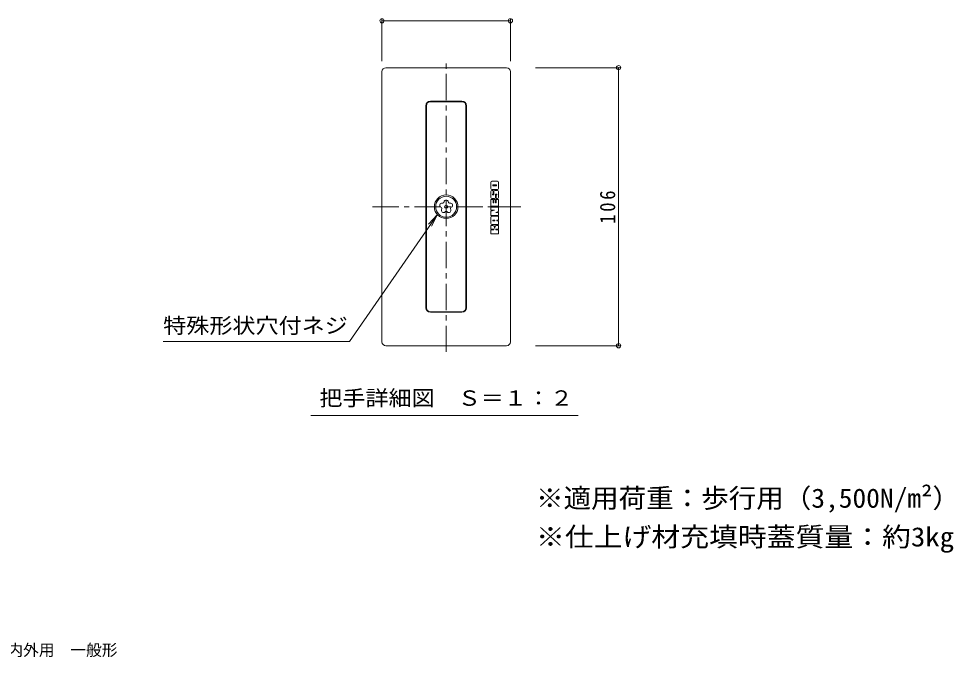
# Model space of a CAD drawing. Units: millimetres at full size; details may follow other scales. Extents: x -369 to 356, y -273 to 262.
# Drawn here: x -18.8 to 337.8, y -265.2 to -21.7 of the extents above; entities that cross this region are included whole.
import ezdxf
from ezdxf.enums import TextEntityAlignment as Align

# ---------------------------------------------------------------- set-up
doc = ezdxf.new("R2010")
doc.units = ezdxf.units.MM
doc.header["$LTSCALE"] = 2
doc.header["$PDMODE"] = 32
doc.header["$PDSIZE"] = 1.6
doc.linetypes.add('CHAIN1', pattern=[8, 5, -1, 1, -1])
for name, color, linetype, lineweight in [('D-2', 3, 'Continuous', 9), ('D-4', 7, 'Continuous', 9), ('D-5', 7, 'Continuous', 9)]:
    doc.layers.add(name, color=color, linetype=linetype, lineweight=lineweight)
doc.layers.add('F-5_F-5ﾚｲﾔ', color=3, linetype='Continuous')
doc.styles.add('ＭＳ ゴシック', font='')
doc.styles.get('ＭＳ ゴシック').set_extended_font_data('MS Gothic')

msp = doc.modelspace()

# ---------------------------------------------------------------- linework, layer by layer
at = {"layer": 'D-2', "linetype": 'CHAIN1'}
for p, q in [((144.311, -148.799), (144.311, -38.018)), ((116.255, -93.43), (172.73, -93.43))]:
    msp.add_line(p, q, dxfattribs=at)
at = {"layer": 'D-2'}
for p, q in [((119.811, -41.93), (119.811, -144.93)), ((167.311, -40.43), (121.311, -40.43)), ((168.811, -144.93), (168.811, -41.93)), ((150.311, -53.18), (138.311, -53.18)), ((150.311, -53.43), (138.311, -53.43)), ((136.561, -131.93), (136.561, -54.93)), ((136.811, -131.93), (136.811, -54.93)), ((151.811, -131.93), (151.811, -54.93)), ((152.061, -131.93), (152.061, -54.93)), ((161.343, -86.419), (161.343, -84.136)), ((161.778, -83.702), (163.844, -83.702)), ((162.267, -85.115), (163.354, -85.115)), ((162.267, -85.441), (163.354, -85.441)), ((164.278, -86.419), (164.278, -84.136)), ((161.343, -89.897), (161.343, -87.615)), ((163.844, -86.854), (161.778, -86.854)), ((162.267, -87.18), (161.778, -87.18)), ((162.104, -88.593), (162.267, -88.593)), ((162.322, -88.919), (162.104, -88.919)), ((162.267, -88.593), (162.267, -87.18)), ((162.485, -88.756), (162.485, -87.615)), ((162.92, -87.18), (163.844, -87.18)), ((163.137, -88.756), (163.137, -89.897)), ((163.3, -88.593), (163.517, -88.593)), ((163.354, -90.332), (163.354, -88.919)), ((163.354, -88.919), (163.517, -88.919)), ((164.278, -89.897), (164.278, -87.615)), ((161.343, -93.267), (161.343, -90.658)), ((161.343, -90.658), (162.186, -90.658)), ((162.702, -90.332), (161.778, -90.332)), ((162.186, -91.908), (162.186, -90.658)), ((162.186, -91.908), (162.458, -91.908)), ((162.458, -91.908), (162.458, -90.658)), ((162.458, -90.658), (163.164, -90.658)), ((163.164, -91.908), (163.164, -90.658)), ((163.844, -90.332), (163.354, -90.332)), ((163.436, -90.658), (164.278, -90.658)), ((164.278, -93.267), (164.278, -90.658)), ((161.343, -93.267), (164.278, -93.267)), ((161.343, -93.593), (164.278, -93.593)), ((161.343, -94.734), (161.343, -93.593)), ((161.343, -95.169), (162.757, -94.734)), ((161.343, -94.734), (162.757, -94.734)), ((161.343, -96.745), (161.343, -95.169)), ((164.278, -95.278), (163.218, -95.604)), ((163.218, -95.604), (164.278, -95.604)), ((164.278, -95.278), (164.278, -93.593)), ((164.278, -96.745), (164.278, -95.604)), ((161.343, -96.745), (164.278, -96.745)), ((161.343, -97.506), (161.343, -99.789)), ((161.778, -97.071), (164.278, -97.071)), ((162.267, -98.484), (162.811, -98.484)), ((162.267, -98.81), (162.811, -98.81)), ((162.811, -98.81), (162.811, -98.484)), ((163.572, -98.81), (164.278, -98.81)), ((164.278, -98.484), (164.278, -97.071)), ((164.278, -100.224), (164.278, -98.81)), ((161.343, -101.963), (161.343, -100.55)), ((162.055, -100.55), (161.343, -100.55)), ((162.267, -101.963), (161.343, -101.963)), ((161.343, -102.289), (162.43, -102.289)), ((161.343, -103.702), (161.343, -102.289)), ((161.778, -100.224), (164.278, -100.224)), ((162.43, -102.126), (162.43, -102.289)), ((162.699, -101.1), (162.779, -101.61)), ((162.923, -101.1), (162.842, -101.61)), ((163.191, -102.126), (163.191, -102.289)), ((164.278, -102.289), (163.191, -102.289)), ((163.354, -101.963), (164.278, -101.963)), ((163.567, -100.55), (164.278, -100.55)), ((164.278, -101.963), (164.278, -100.55)), ((164.278, -103.702), (164.278, -102.289)), ((161.343, -103.702), (164.278, -103.702)), ((150.311, -133.43), (138.311, -133.43)), ((150.311, -133.68), (138.311, -133.68)), ((167.311, -146.43), (121.311, -146.43))]:
    msp.add_line(p, q, dxfattribs=at)
for points in [[(163.164, -91.908), (163.436, -91.908), (163.436, -90.658)], [(163.572, -98.81), (163.572, -98.484), (164.278, -98.484)]]:
    msp.add_lwpolyline(points, dxfattribs=at)
for radius in [4.5, 4, 0.6]:
    msp.add_circle((144.311, -93.43), radius, dxfattribs=at)
for centre, radius, start, end in [((121.311, -41.93), 1.5, 90, 180), ((167.311, -41.93), 1.5, 0, 90), ((138.311, -54.93), 1.75, 90, 180), ((138.311, -54.93), 1.5, 90, 180), ((150.311, -54.93), 1.75, 0, 90), ((150.311, -54.93), 1.5, 0, 90), ((161.778, -84.136), 0.435, 90, 180), ((162.267, -85.278), 0.163, 90, 270), ((163.354, -85.278), 0.163, 270, 90), ((163.844, -84.136), 0.435, 0, 90), ((161.778, -86.419), 0.435, 180, 270), ((161.778, -87.615), 0.435, 90, 180), ((162.104, -88.756), 0.163, 90, 270), ((162.322, -88.756), 0.163, 270, 0), ((162.92, -87.615), 0.435, 90, 180), ((163.3, -88.756), 0.163, 90, 180), ((163.517, -88.756), 0.163, 270, 90), ((163.844, -86.419), 0.435, 270, 0), ((163.844, -87.615), 0.435, 0, 90), ((142.647, -92.889), 0.8, 78.67029, 245.32961), ((142.921, -91.517), 0.599, 258.67038, 353.3295), ((144.311, -91.68), 0.8, 6.67029, 173.32961), ((145.7, -91.517), 0.599, 186.67038, 281.3295), ((145.975, -92.889), 0.8, 294.67029, 101.32961), ((161.778, -89.897), 0.435, 180, 270), ((162.702, -89.897), 0.435, 270, 0), ((163.844, -89.897), 0.435, 270, 0), ((142.063, -94.16), 0.599, 330.67038, 65.3295), ((143.282, -94.846), 0.8, 150.67029, 317.32961), ((144.311, -95.794), 0.599, 42.67038, 137.3295), ((145.339, -94.846), 0.8, 222.67029, 29.32961), ((146.559, -94.16), 0.599, 114.67038, 209.3295), ((161.778, -97.506), 0.435, 90, 180), ((161.778, -99.789), 0.435, 180, 270), ((162.267, -98.647), 0.163, 90, 270), ((162.055, -101.202), 0.652, 9.00006, 90), ((162.267, -102.126), 0.163, 0, 90), ((162.811, -101.605), 0.0318, 189.00056, 350.99944), ((163.567, -101.202), 0.652, 90, 170.99994), ((163.354, -102.126), 0.163, 90, 180), ((138.311, -131.93), 1.75, 180, 270), ((138.311, -131.93), 1.5, 180, 270), ((150.311, -131.93), 1.5, 270, 0), ((150.311, -131.93), 1.75, 270, 0), ((121.311, -144.93), 1.5, 180, 270), ((167.311, -144.93), 1.5, 270, 0)]:
    msp.add_arc(centre, radius, start, end, dxfattribs=at)
at = {"layer": 'D-4'}
for p, q in [((119.811, -21.949), (119.811, -37.93)), ((119.811, -22.549), (168.811, -22.549)), ((168.811, -21.949), (168.811, -37.93)), ((210.672, -40.43), (178.332, -40.43)), ((210.072, -40.43), (210.072, -146.43)), ((210.672, -146.43), (178.332, -146.43))]:
    msp.add_line(p, q, dxfattribs=at)
for p in [(119.811, -22.549), (168.811, -22.549), (210.072, -40.43), (210.072, -146.43)]:
    msp.add_point(p, dxfattribs=at)
at = {"layer": 'D-5'}
for p, q in [((140.943, -96.414), (137.581, -100.116)), ((92.734, -173.062), (194.65, -173.062))]:
    msp.add_line(p, q, dxfattribs=at)
msp.add_lwpolyline([(36.374, -144.815), (107.374, -144.815), (140.943, -96.414), (138.654, -100.86)], dxfattribs=at)

# ---------------------------------------------------------------- texts
at = {"layer": 'D-4', "color": 2, "insert": (208.872, -99.93), "char_height": 5.865, "attachment_point": 7, "rotation": 90, "style": 'ＭＳ ゴシック'}
msp.add_mtext('\\T1.27;\\W0.9;106', dxfattribs=at)
at = {"layer": 'D-5', "color": 2, "style": 'ＭＳ ゴシック', "width": 1.1}
for s, p in [('特殊形状穴付ネジ', (36.374, -143.415)), ('把手詳細図\u3000Ｓ＝１：２', (95.93, -171.051))]:
    msp.add_text(s, height=5.865, dxfattribs=at).set_placement(p, align=Align.BOTTOM_LEFT)
at = {"layer": 'F-5_F-5ﾚｲﾔ', "style": 'ＭＳ ゴシック'}
for s, width, p in [('※適用荷重：歩行用（3,500N/m²）', 1.05, (178.593, -210.367)), ('※仕上げ材充填時蓋質量：約3kg', 1.1, (178.593, -225.12))]:
    msp.add_text(s, height=7.331, dxfattribs=dict(at, width=width)).set_placement(p, align=Align.BOTTOM_LEFT)
at = {"layer": 'F-5_F-5ﾚｲﾔ', "color": 7, "style": 'ＭＳ ゴシック'}
msp.add_text('フロアーハッチ\u3000張物用（適用床材：3.5mm以下）\u3000屋内外用\u3000一般形', height=4.399, dxfattribs=at).set_placement((-170.038, -265.925), align=Align.BOTTOM_LEFT)

doc.saveas('drawing.dxf')
